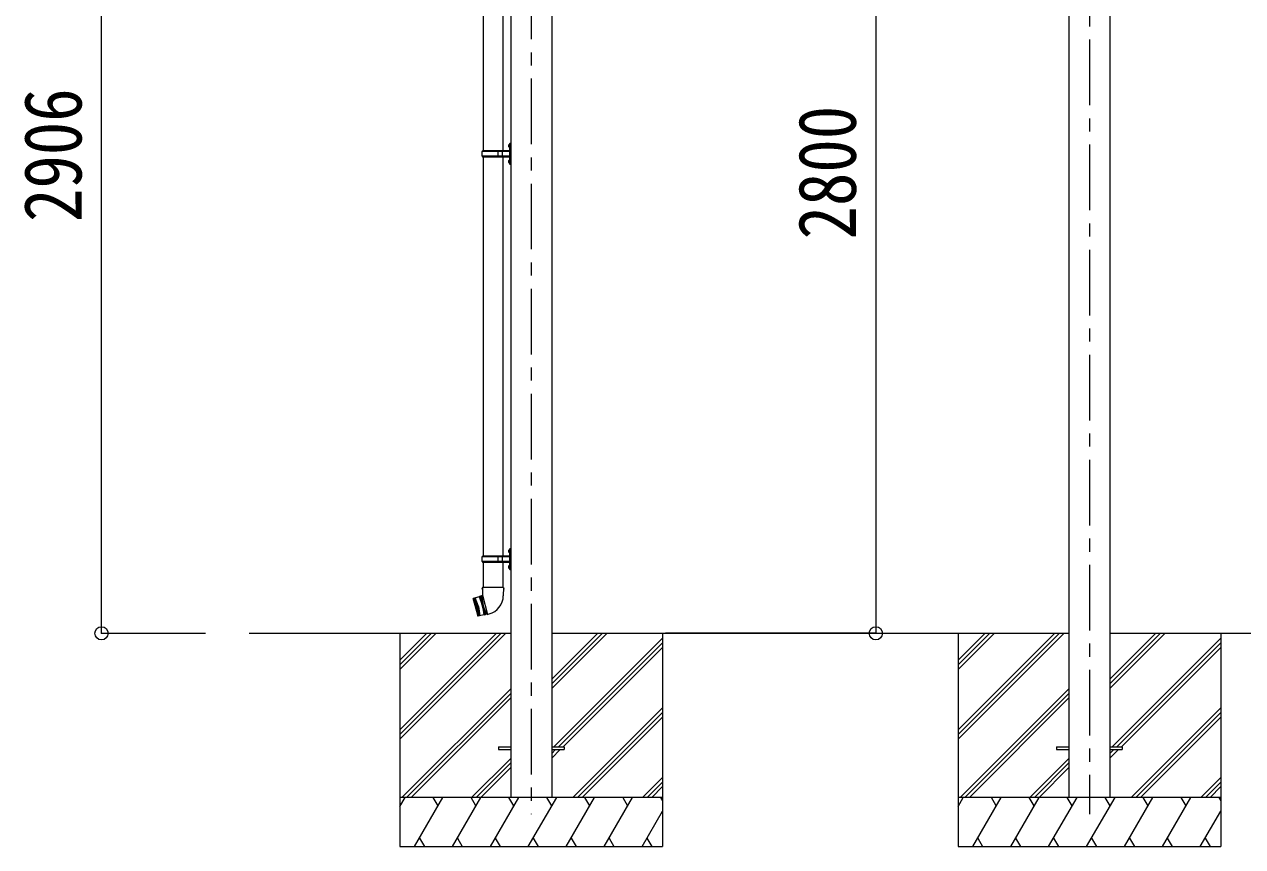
# Model space of a CAD drawing. Units: millimetres at full size, sheet at 1:40. Extents: x -11243 to 11243, y -7760 to 7760.
# Drawn here: x 608 to 4318, y -5217 to -2712 of the extents above; entities that cross this region are included whole.
import ezdxf
from ezdxf.enums import TextEntityAlignment as Align

# ---------------------------------------------------------------- set-up
doc = ezdxf.new("R2010")
doc.units = ezdxf.units.MM
doc.header["$LTSCALE"] = 40
doc.header["$PDMODE"] = 32
doc.header["$PDSIZE"] = 40
doc.linetypes.add('CHAIN1', pattern=[8, 5, -1, 1, -1])
doc.layers.add('0-3_ELV2', color=7, linetype='Continuous', lineweight=9)
doc.layers.add('0-6_OTH_LINE', color=6, linetype='Continuous', lineweight=9)
doc.styles.add('ＭＳ ゴシック', font='')
doc.styles.get('ＭＳ ゴシック').set_extended_font_data('MS Gothic')

msp = doc.modelspace()

# ---------------------------------------------------------------- linework, layer by layer
at = {"layer": '0-3_ELV2', "color": 5, "linetype": 'CHAIN1'}
for p, q in [((3851.31, -1478.52), (3851.31, -5117.83)), ((2151.31, -1597.39), (2151.31, -5117.83))]:
    msp.add_line(p, q, dxfattribs=at)
at = {"layer": '0-3_ELV2', "color": 4}
for p, q in [((3788.81, -1649.44), (3788.81, -5067.22)), ((3913.81, -1649.44), (3913.81, -5067.22)), ((2088.81, -1768.32), (2088.81, -5067.22)), ((2213.81, -1768.32), (2213.81, -5067.22)), ((2051.31, -4912.72), (2088.81, -4912.72)), ((2051.31, -4912.72), (2051.31, -4921.72)), ((2051.31, -4921.72), (2088.81, -4921.72)), ((2213.81, -4912.72), (2251.31, -4912.72)), ((2213.81, -4921.72), (2251.31, -4921.72)), ((2251.31, -4912.72), (2251.31, -4921.72)), ((3751.31, -4912.72), (3788.81, -4912.72)), ((3751.31, -4912.72), (3751.31, -4921.72)), ((3751.31, -4921.72), (3788.81, -4921.72)), ((3913.81, -4912.72), (3951.31, -4912.72)), ((3913.81, -4921.72), (3951.31, -4921.72)), ((3951.31, -4912.72), (3951.31, -4921.72))]:
    msp.add_line(p, q, dxfattribs=at)
at = {"layer": '0-3_ELV2'}
for p, q in [((2004.96, -1985.22), (2004.96, -3097.21)), ((2064.66, -1985.22), (2064.66, -3097.21)), ((2083.78, -3078.07), (2084.41, -3078.07)), ((2083.78, -3078.07), (2083.78, -3086.37)), ((2084.41, -3078.07), (2084.81, -3078.47)), ((2086.81, -3073.72), (2084.81, -3075.72)), ((2084.81, -3075.72), (2084.81, -3136.72)), ((2086.81, -3073.72), (2086.81, -3138.72)), ((2086.81, -3073.72), (2088.81, -3073.72)), ((2088.81, -3138.72), (2088.81, -3073.72)), ((2001.81, -3099.22), (2002.81, -3097.22)), ((2001.81, -3113.22), (2001.81, -3099.22)), ((2050.3, -3099.22), (2001.81, -3099.22)), ((2001.81, -3113.22), (2002.81, -3115.22)), ((2050.3, -3113.22), (2001.81, -3113.22)), ((2084.31, -3097.22), (2002.81, -3097.22)), ((2002.81, -3115.22), (2084.31, -3115.22)), ((2004.96, -3115.21), (2004.96, -4332.22)), ((2050.3, -3115.22), (2050.3, -3097.22)), ((2051.06, -3097.22), (2053.06, -3099.22)), ((2051.06, -3115.22), (2053.06, -3113.22)), ((2084.31, -3099.22), (2053.06, -3099.22)), ((2084.31, -3113.22), (2053.06, -3113.22)), ((2063.44, -3099.22), (2061.44, -3097.22)), ((2063.44, -3113.22), (2061.44, -3115.22)), ((2063.44, -3113.22), (2063.44, -3099.22)), ((2064.66, -3115.21), (2064.66, -4332.22)), ((2082.51, -3080.07), (2084.55, -3081.07)), ((2083.78, -3086.37), (2084.41, -3086.37)), ((2084.55, -3081.07), (2085.17, -3082.22)), ((2082.51, -3128.07), (2084.55, -3129.07)), ((2083.78, -3126.07), (2084.41, -3126.07)), ((2083.78, -3126.07), (2083.78, -3134.37)), ((2083.78, -3134.37), (2084.41, -3134.37)), ((2084.41, -3126.07), (2084.41, -3134.37)), ((2084.41, -3126.07), (2084.81, -3126.47)), ((2084.41, -3134.37), (2084.81, -3133.97)), ((2084.55, -3129.07), (2085.17, -3130.22)), ((2084.81, -3136.72), (2086.81, -3138.72)), ((2088.81, -3138.72), (2086.81, -3138.72)), ((2001.81, -4334.22), (2002.81, -4332.22)), ((2001.81, -4348.22), (2001.81, -4334.22)), ((2050.3, -4334.22), (2001.81, -4334.22)), ((2084.31, -4332.22), (2002.81, -4332.22)), ((2050.3, -4350.22), (2050.3, -4332.22)), ((2051.06, -4332.22), (2053.06, -4334.22)), ((2084.31, -4334.22), (2053.06, -4334.22)), ((2063.44, -4334.22), (2061.44, -4332.22)), ((2063.44, -4348.22), (2063.44, -4334.22)), ((2082.51, -4315.07), (2084.55, -4316.07)), ((2083.78, -4313.07), (2084.41, -4313.07)), ((2083.78, -4313.07), (2083.78, -4321.37)), ((2083.78, -4321.37), (2084.41, -4321.37)), ((2084.41, -4313.07), (2084.81, -4313.47)), ((2084.55, -4316.07), (2085.17, -4317.22)), ((2086.81, -4308.72), (2084.81, -4310.72)), ((2084.81, -4310.72), (2084.81, -4371.72)), ((2086.81, -4308.72), (2086.81, -4373.72)), ((2086.81, -4308.72), (2088.81, -4308.72)), ((2088.81, -4373.72), (2088.81, -4308.72)), ((2001.81, -4348.22), (2002.81, -4350.22)), ((2050.3, -4348.22), (2001.81, -4348.22)), ((2002.81, -4350.22), (2084.31, -4350.22)), ((2004.96, -4350.22), (2004.96, -4428.08)), ((2051.06, -4350.22), (2053.06, -4348.22)), ((2084.31, -4348.22), (2053.06, -4348.22)), ((2063.44, -4348.22), (2061.44, -4350.22)), ((2064.66, -4350.22), (2064.66, -4428.08)), ((2082.51, -4363.07), (2084.55, -4364.07)), ((2083.78, -4361.07), (2084.41, -4361.07)), ((2083.78, -4361.07), (2083.78, -4369.37)), ((2083.78, -4369.37), (2084.41, -4369.37)), ((2084.41, -4361.07), (2084.41, -4369.37)), ((2084.41, -4361.07), (2084.81, -4361.47)), ((2084.41, -4369.37), (2084.81, -4368.97)), ((2084.55, -4364.07), (2085.17, -4365.22)), ((2084.81, -4371.72), (2086.81, -4373.72)), ((2088.81, -4373.72), (2086.81, -4373.72)), ((2003.11, -4428.08), (2001.41, -4432.58)), ((2003.14, -4433.08), (2001.41, -4432.58)), ((2003.25, -4451.33), (2002.86, -4451.43)), ((2002.86, -4451.43), (2018.46, -4509.68)), ((2066.51, -4428.08), (2003.11, -4428.08)), ((2003.11, -4428.08), (2003.25, -4451.33)), ((2066.51, -4428.08), (2066.36, -4453.08)), ((1974.53, -4461.61), (1974.88, -4461)), ((1974.53, -4461.61), (1988.84, -4515.03)), ((1992.75, -4456.21), (1974.88, -4461)), ((1989.45, -4515.38), (1974.88, -4461)), ((1978.74, -4459.96), (1993.32, -4514.35)), ((1983.13, -4487.93), (1978.74, -4459.96)), ((1980.68, -4459.45), (1995.25, -4513.83)), ((1990.86, -4485.86), (1980.68, -4459.45)), ((1983.13, -4487.93), (1993.32, -4514.35)), ((1990.86, -4485.86), (1995.25, -4513.83)), ((1995.39, -4454.47), (1992.75, -4456.21)), ((1995.39, -4454.47), (1997.32, -4453.95)), ((2010.48, -4510.78), (1995.39, -4454.47)), ((2000.28, -4453.42), (1997.32, -4453.95)), ((1997.32, -4453.95), (2012.41, -4510.26)), ((2003.18, -4452.64), (2000.28, -4453.42)), ((2000.28, -4453.42), (2004.87, -4482.11)), ((2015.24, -4509.25), (2004.87, -4482.11)), ((1989.45, -4515.38), (1988.84, -4515.03)), ((2007.32, -4510.59), (1989.45, -4515.38)), ((2010.48, -4510.78), (2007.32, -4510.59)), ((2010.48, -4510.78), (2012.41, -4510.26)), ((2015.24, -4509.25), (2012.41, -4510.26)), ((2018.14, -4508.47), (2015.24, -4509.25)), ((2018.46, -4509.68), (2023.37, -4508.36)), ((1292.47, -4567.22), (2088.81, -4567.22)), ((1751.31, -4567.22), (1751.31, -5217.22)), ((1751.31, -4861.39), (2045.49, -4567.22)), ((1751.31, -4875.54), (2059.63, -4567.22)), ((1751.31, -4889.68), (2073.77, -4567.22)), ((1751.31, -4677.55), (1861.64, -4567.22)), ((1751.31, -4663.4), (1847.5, -4567.22)), ((1751.31, -4649.26), (1833.36, -4567.22)), ((2213.81, -4567.22), (3788.81, -4567.22)), ((2213.81, -4735.55), (2382.14, -4567.22)), ((2213.81, -4721.4), (2368, -4567.22)), ((2213.81, -4707.26), (2353.86, -4567.22)), ((2220.49, -4912.72), (2551.31, -4581.9)), ((2234.63, -4912.72), (2551.31, -4596.04)), ((2551.31, -4567.22), (2551.31, -5217.22)), ((3451.31, -4567.22), (3451.31, -5217.22)), ((3451.31, -4861.39), (3745.49, -4567.22)), ((3451.31, -4875.54), (3759.63, -4567.22)), ((3451.31, -4889.68), (3773.77, -4567.22)), ((3451.31, -4677.55), (3561.64, -4567.22)), ((3451.31, -4663.4), (3547.5, -4567.22)), ((3451.31, -4649.26), (3533.36, -4567.22)), ((3913.81, -4567.22), (5488.81, -4567.22)), ((3913.81, -4735.55), (4082.14, -4567.22)), ((3913.81, -4721.4), (4068, -4567.22)), ((3913.81, -4707.26), (4053.86, -4567.22)), ((3920.48, -4912.72), (4251.31, -4581.9)), ((3934.63, -4912.72), (4251.31, -4596.04)), ((4251.31, -4567.22), (4251.31, -5217.22)), ((2248.77, -4912.72), (2551.31, -4610.18)), ((3948.77, -4912.72), (4251.31, -4610.18)), ((1757.62, -5067.22), (2088.81, -4736.03)), ((3457.62, -5067.22), (3788.81, -4736.03)), ((1771.76, -5067.22), (2088.81, -4750.17)), ((1785.9, -5067.22), (2088.81, -4764.31)), ((3471.76, -5067.22), (3788.81, -4750.17)), ((3485.9, -5067.22), (3788.81, -4764.31)), ((2278.12, -5067.22), (2551.31, -4794.03)), ((2292.26, -5067.22), (2551.31, -4808.17)), ((2306.4, -5067.22), (2551.31, -4822.31)), ((3978.12, -5067.22), (4251.31, -4794.03)), ((3992.26, -5067.22), (4251.31, -4808.17)), ((4006.4, -5067.22), (4251.31, -4822.31)), ((2213.81, -4947.68), (2239.77, -4921.72)), ((2213.81, -4933.53), (2225.63, -4921.72)), ((3913.81, -4947.68), (3939.77, -4921.72)), ((3913.81, -4933.53), (3925.63, -4921.72)), ((2088.81, -4948.16), (1969.75, -5067.22)), ((1983.89, -5067.22), (2088.81, -4962.3)), ((3788.81, -4948.16), (3669.75, -5067.22)), ((3683.89, -5067.22), (3788.81, -4962.3)), ((1998.04, -5067.22), (2088.81, -4976.44)), ((2490.25, -5067.22), (2551.31, -5006.16)), ((3698.03, -5067.22), (3788.81, -4976.44)), ((4190.25, -5067.22), (4251.31, -5006.16)), ((2504.39, -5067.22), (2551.31, -5020.3)), ((2518.54, -5067.22), (2551.31, -5034.44)), ((4204.39, -5067.22), (4251.31, -5020.3)), ((4218.53, -5067.22), (4251.31, -5034.44)), ((2551.31, -5067.22), (1751.31, -5067.22)), ((1751.31, -5094.72), (1767.19, -5067.22)), ((1796.06, -5217.22), (1882.66, -5067.22)), ((1867.66, -5093.2), (1852.66, -5067.22)), ((1911.53, -5217.22), (1998.13, -5067.22)), ((1983.13, -5093.2), (1968.13, -5067.22)), ((2027, -5217.22), (2113.6, -5067.22)), ((2098.6, -5093.2), (2083.6, -5067.22)), ((2142.47, -5217.22), (2229.07, -5067.22)), ((2214.07, -5093.2), (2199.07, -5067.22)), ((2257.94, -5217.22), (2344.54, -5067.22)), ((2329.54, -5093.2), (2314.54, -5067.22)), ((2373.41, -5217.22), (2460.01, -5067.22)), ((2430.01, -5067.22), (2445.01, -5093.2)), ((2545.48, -5067.22), (2551.31, -5077.32)), ((4251.31, -5067.22), (3451.31, -5067.22)), ((3451.31, -5094.72), (3467.19, -5067.22)), ((3496.05, -5217.22), (3582.66, -5067.22)), ((3567.66, -5093.2), (3552.66, -5067.22)), ((3611.53, -5217.22), (3698.13, -5067.22)), ((3683.13, -5093.2), (3668.12, -5067.22)), ((3726.99, -5217.22), (3813.6, -5067.22)), ((3798.6, -5093.2), (3783.6, -5067.22)), ((3842.47, -5217.22), (3929.07, -5067.22)), ((3914.07, -5093.2), (3899.07, -5067.22)), ((3957.94, -5217.22), (4044.54, -5067.22)), ((4029.54, -5093.2), (4014.54, -5067.22)), ((4073.41, -5217.22), (4160.01, -5067.22)), ((4130.01, -5067.22), (4145.01, -5093.2)), ((4245.48, -5067.22), (4251.31, -5077.32)), ((2488.88, -5217.22), (2551.31, -5109.08)), ((4188.88, -5217.22), (4251.31, -5109.08)), ((1811.06, -5191.24), (1826.05, -5217.22)), ((1926.53, -5191.24), (1941.53, -5217.22)), ((2042, -5191.24), (2057, -5217.22)), ((2157.47, -5191.24), (2172.47, -5217.22)), ((2272.94, -5191.24), (2287.94, -5217.22)), ((2388.41, -5191.24), (2403.41, -5217.22)), ((2503.88, -5191.24), (2518.88, -5217.22)), ((3511.05, -5191.24), (3526.05, -5217.22)), ((3626.52, -5191.24), (3641.52, -5217.22)), ((3741.99, -5191.24), (3756.99, -5217.22)), ((3857.46, -5191.24), (3872.46, -5217.22)), ((3972.93, -5191.24), (3987.93, -5217.22)), ((4088.4, -5191.24), (4103.4, -5217.22)), ((4203.87, -5191.24), (4218.87, -5217.22)), ((1751.31, -5217.22), (2551.31, -5217.22)), ((3451.31, -5217.22), (4251.31, -5217.22))]:
    msp.add_line(p, q, dxfattribs=at)
at = {"layer": '0-3_ELV2', "color": 6}
for p, q in [((842.84, -4567.22), (1159.08, -4567.22)), ((3200.7, -4567.22), (2560.67, -4567.22))]:
    msp.add_line(p, q, dxfattribs=at)
at = {"layer": '0-3_ELV2'}
for points in [[(2084.41, -3078.07), (2084.41, -3086.37), (2084.81, -3085.97)], [(2082.51, -3084.37), (2084.55, -3083.37), (2085.17, -3082.22)], [(2082.51, -3132.37), (2084.55, -3131.37), (2085.17, -3130.22)], [(2082.51, -4319.37), (2084.55, -4318.37), (2085.17, -4317.22)], [(2084.41, -4313.07), (2084.41, -4321.37), (2084.81, -4320.97)], [(2082.51, -4367.37), (2084.55, -4366.37), (2085.17, -4365.22)], [(2066.51, -4428.08), (2068.01, -4432.58), (2066.48, -4433.08)], [(1992.75, -4456.21), (2002.93, -4482.63), (2007.32, -4510.59)]]:
    msp.add_lwpolyline(points, dxfattribs=at)
for centre, radius, start, end in [((2088.11, -3082.22), 6, 136.21765, 223.78235), ((2084.31, -3096.72), 0.5, 270, 0), ((2084.31, -3098.72), 0.5, 270, 0), ((2084.31, -3113.72), 0.5, 0, 90), ((2084.31, -3115.72), 0.5, 0, 90), ((2088.11, -3130.22), 6, 136.21765, 223.78235), ((2088.11, -4317.22), 6, 136.21765, 223.78235), ((2084.31, -4331.72), 0.5, 270, 0), ((2084.31, -4333.72), 0.5, 270, 0), ((2088.11, -4365.22), 6, 136.21765, 223.78235), ((2084.31, -4348.72), 0.5, 0, 90), ((2084.31, -4350.72), 0.5, 0, 90), ((2008.36, -4452.34), 58, 285, 359.65623)]:
    msp.add_arc(centre, radius, start, end, dxfattribs=at)
at = {"layer": '0-3_ELV2', "color": 6}
for p in [(842.84, -4567.22), (3200.7, -4567.22)]:
    msp.add_point(p, dxfattribs=at)
at = {"layer": '0-6_OTH_LINE'}
for p, q in [((842.84, -4567.22), (842.84, -1660.98)), ((3200.7, -1767.22), (3200.7, -4567.22))]:
    msp.add_line(p, q, dxfattribs=at)

# ---------------------------------------------------------------- texts
at = {"layer": '0-3_ELV2', "style": 'ＭＳ ゴシック', "width": 0.85}
for s, p in [('2906', (834.84, -3314.1)), ('2800', (3192.7, -3367.22))]:
    msp.add_text(s, height=176, rotation=90, dxfattribs=at).set_placement(p, align=Align.BOTTOM_LEFT)

doc.saveas('drawing.dxf')
